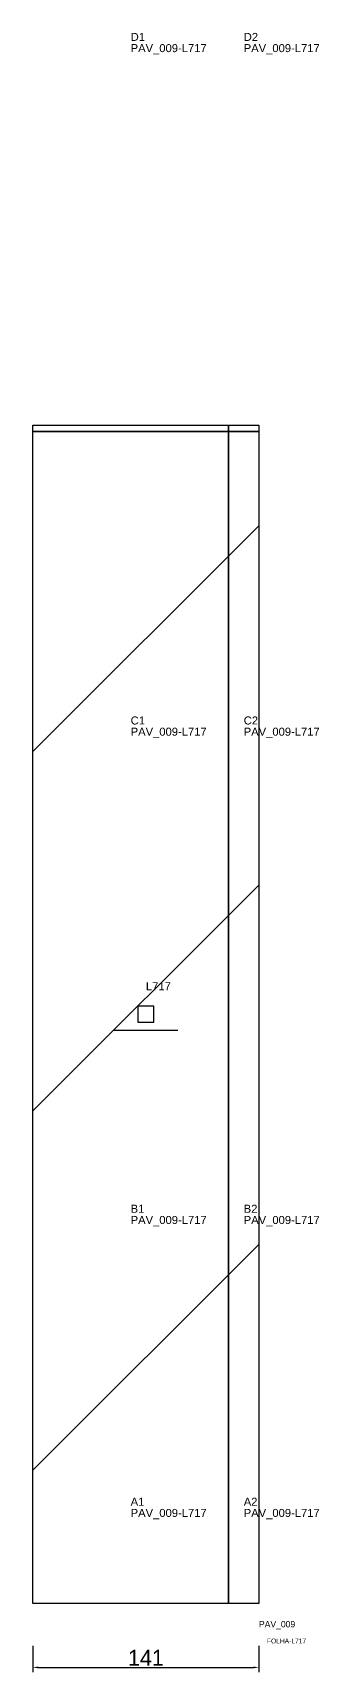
# Model space of a CAD drawing. Header units: metres. Extents: x 222 to 401, y -578 to 1667.
# Drawn here: x 222 to 401, y -578 to 447 of the extents above; entities that cross this region are included whole.
import ezdxf

# ---------------------------------------------------------------- set-up
doc = ezdxf.new("R2010")
doc.units = ezdxf.units.M
for name, color, linetype in [('3', 3, 'CONTINUOUS'), ('AUX00', 7, 'CONTINUOUS'), ('COTA', 241, 'CONTINUOUS'), ('FOLHA', 255, 'CONTINUOUS'), ('Hachura', 251, 'CONTINUOUS'), ('NOMENCLATURA', 7, 'CONTINUOUS'), ('Nível', 160, 'CONTINUOUS'), ('Painéis', 200, 'CONTINUOUS'), ('Pilares', 5, 'CONTINUOUS'), ('SARR_2.2x7', 40, 'CONTINUOUS')]:
    doc.layers.add(name, color=color, linetype=linetype)
doc.styles.add('ARIAL', font='Arial.ttf')
doc.styles.add('STR_STANDARD', font='arial.ttf')
doc.dimstyles.new('EZ DXF', dxfattribs={"dimtxt": 10, "dimasz": 3.5, "dimexe": 3, "dimexo": 1.5, "dimgap": 1, "dimtad": 1, "dimdec": 1, "dimdsep": 46, "dimcen": 2.5, "dimazin": 3, "dimtfac": 1, "dimtmove": 0, "dimatfit": 3})

msp = doc.modelspace()

# ---------------------------------------------------------------- hatches: boundary and pattern name
at = {"layer": 'Hachura'}
h = msp.add_hatch(dxfattribs=at)
h.set_pattern_fill('ANSI31', scale=50)
h.paths.add_polyline_path([(363.2, -534.5), (283.2, -534.5), (222.2, -534.5), (222.2, -456), (222.2, 201.5), (363.2, 201.5), (363.2, -114.5), (363.2, -133.5), (363.2, -269)])
h = msp.add_hatch(dxfattribs=at)
h.set_pattern_fill('ANSI31', scale=50)
h.paths.add_polyline_path([(363.2, -534.5), (283.2, -534.5), (222.2, -534.5), (222.2, -456), (222.2, 201.5), (363.2, 201.5), (363.2, -114.5), (363.2, -133.5), (363.2, -269)])

# ---------------------------------------------------------------- linework, layer by layer
at = {"layer": '3'}
for points in [[(222.2, 197.5), (363.2, 197.5)], [(222.2, 197.5), (363.2, 197.5)], [(344.2, -534.5), (344.2, 201.5)], [(344.2, -534.5), (344.2, 201.5)]]:
    msp.add_lwpolyline(points, close=True, dxfattribs=at)
at = {"layer": 'Painéis', "color": 200}
for p, q in [((222.2, -456), (222.2, 201.5)), ((222.2, 201.5), (363.2, 201.5)), ((222.2, -456), (222.2, 201.5)), ((222.2, 201.5), (363.2, 201.5)), ((363.2, 201.5), (363.2, -114.5)), ((363.2, 201.5), (363.2, -114.5)), ((363.2, -114.5), (363.2, -133.5)), ((363.2, -114.5), (363.2, -133.5)), ((363.2, -133.5), (363.2, -269)), ((363.2, -133.5), (363.2, -269)), ((363.2, -269), (363.2, -534.5)), ((363.2, -269), (363.2, -534.5)), ((222.2, -534.5), (222.2, -456)), ((222.2, -534.5), (222.2, -456)), ((283.2, -534.5), (222.2, -534.5)), ((283.2, -534.5), (222.2, -534.5)), ((363.2, -534.5), (283.2, -534.5)), ((363.2, -534.5), (283.2, -534.5))]:
    msp.add_line(p, q, dxfattribs=at)
at = {"layer": 'Pilares'}
msp.add_lwpolyline([(287.7, -171.5), (297.7, -171.5), (297.7, -161.5), (287.7, -161.5)], close=True, dxfattribs=at)
msp.add_lwpolyline([(287.7, -171.5), (297.7, -171.5), (297.7, -161.5), (287.7, -161.5)], close=True, dxfattribs=at)
at = {"layer": 'SARR_2.2x7'}
msp.add_line((272.7, -176.5), (312.7, -176.5), dxfattribs=at)
msp.add_line((272.7, -176.5), (312.7, -176.5), dxfattribs=at)

# ---------------------------------------------------------------- texts
at = {"layer": '3', "style": 'STR_STANDARD'}
for s, p in [('D1', (283.2, 441.5)), ('D1', (283.2, 441.5)), ('D2', (353.7, 441.5)), ('D2', (353.7, 441.5)), ('C1', (283.2, 14.5)), ('C1', (283.2, 14.5)), ('C2', (353.7, 14.5)), ('C2', (353.7, 14.5)), ('B1', (283.2, -290.5)), ('B1', (283.2, -290.5)), ('B2', (353.7, -290.5)), ('B2', (353.7, -290.5)), ('A1', (283.2, -473.5)), ('A1', (283.2, -473.5)), ('A2', (353.7, -473.5)), ('A2', (353.7, -473.5))]:
    msp.add_text(s, height=5, dxfattribs=at).set_placement(p)
at = {"layer": 'AUX00', "style": 'STR_STANDARD'}
for p in [(283.2, 434.5), (283.2, 434.5), (353.7, 434.5), (353.7, 434.5), (283.2, 7.5), (283.2, 7.5), (353.7, 7.5), (353.7, 7.5), (283.2, -297.5), (283.2, -297.5), (353.7, -297.5), (353.7, -297.5), (283.2, -480.5), (283.2, -480.5), (353.7, -480.5), (353.7, -480.5)]:
    msp.add_text('PAV_009-L717', height=5, dxfattribs=at).set_placement(p)
at = {"layer": 'FOLHA'}
msp.add_text('FOLHA-L717', height=3, dxfattribs=at).set_placement((368.2, -559.5))
msp.add_text('FOLHA-L717', height=3, dxfattribs=at).set_placement((368.2, -559.5))
at = {"layer": 'NOMENCLATURA', "insert": (292.7, -146.5), "char_height": 5, "attachment_point": 1, "style": 'ARIAL'}
msp.add_mtext('L717', dxfattribs=at)
msp.add_mtext('L717', dxfattribs=at)
at = {"layer": 'Nível'}
msp.add_text('PAV_009', height=4, dxfattribs=at).set_placement((363.2, -549.5))
msp.add_text('PAV_009', height=4, dxfattribs=at).set_placement((363.2, -549.5))

# ---------------------------------------------------------------- dimensions: what is measured, and where the dimension line sits
at = {"layer": 'COTA'}
msp.add_linear_dim(base=(222.2, -574.5), p1=(222.2, -559.5), p2=(363.2, -559.5), dimstyle='EZ DXF', dxfattribs=at).render()
msp.add_linear_dim(base=(222.2, -574.5), p1=(222.2, -559.5), p2=(363.2, -559.5), dimstyle='EZ DXF', dxfattribs=at).render()

doc.saveas('drawing.dxf')
